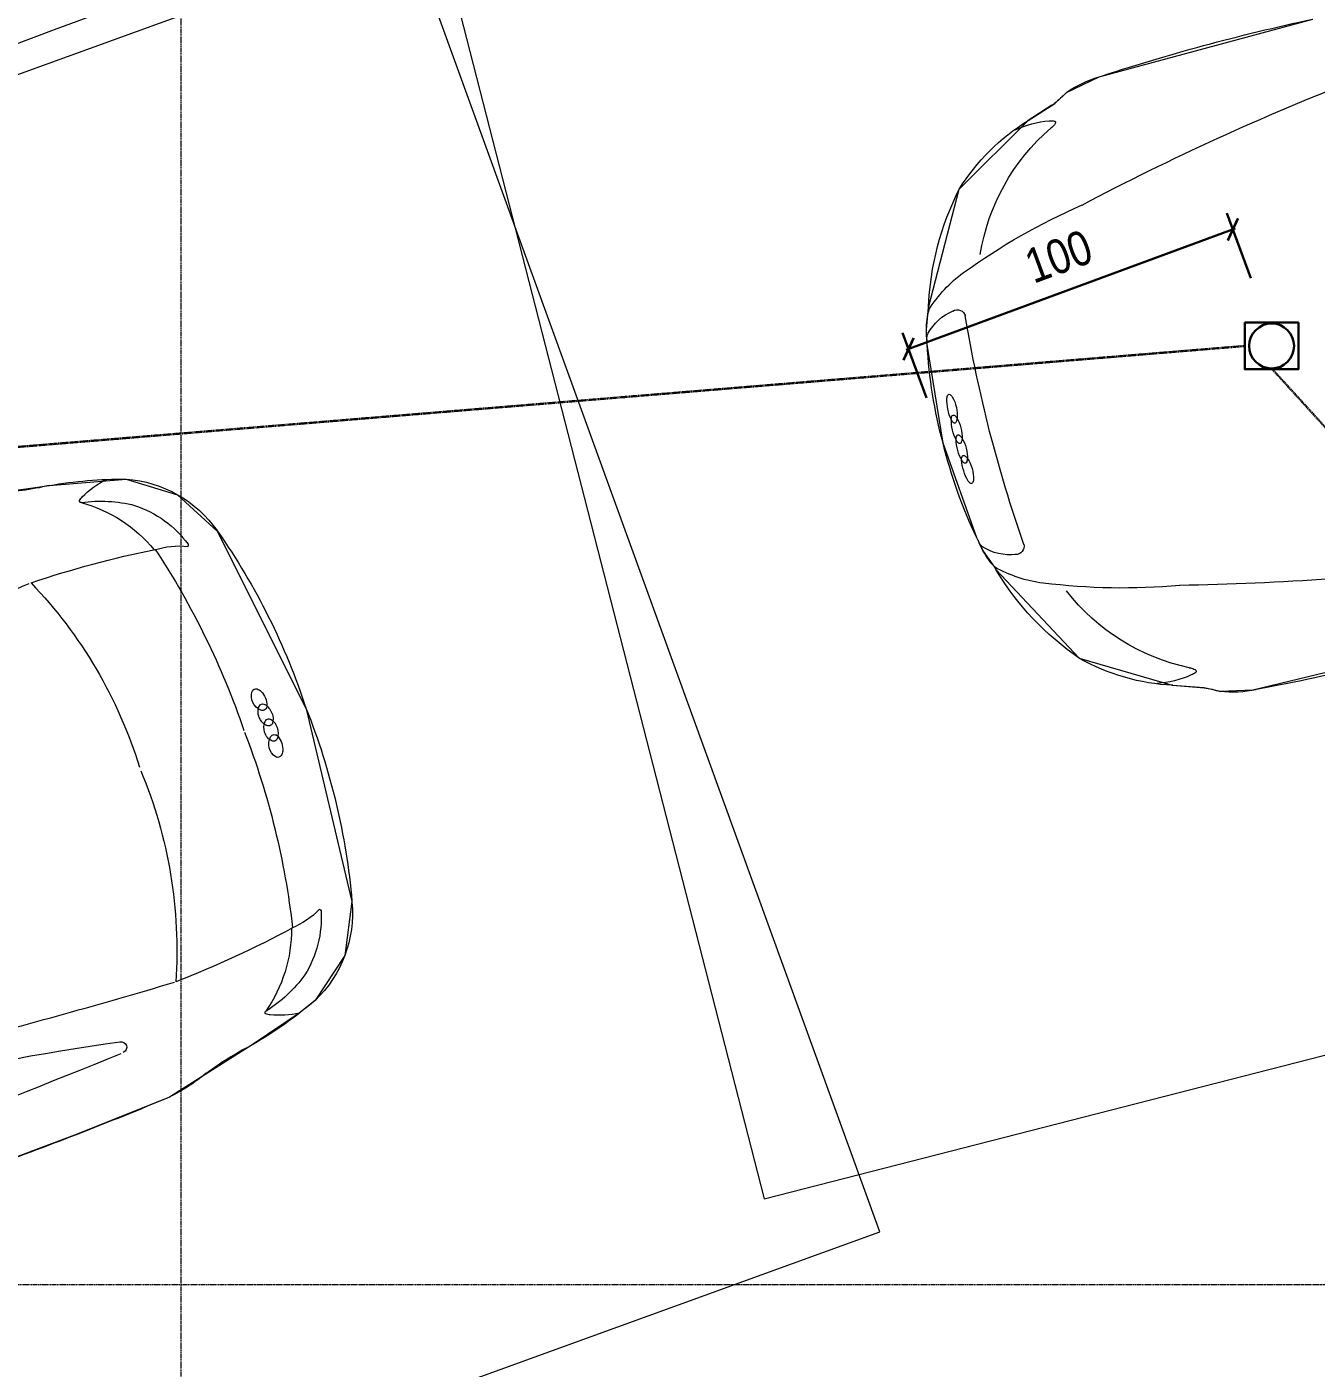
# Model space of a CAD drawing. Extents: x -1439 to 23780, y -1362 to 4476.
# Drawn here: x 8522.9 to 8895.9, y 1160.8 to 1549 of the extents above; entities that cross this region are included whole.
import ezdxf

# ---------------------------------------------------------------- set-up
doc = ezdxf.new("R2010")
doc.units = 0
doc.header["$MEASUREMENT"] = 0
for name, pattern in [('Audi$0$DASHDOT2', [0.5, 0.25, -0.125, 0, -0.125]), ('Audi$0$DOT2', [0.125, 0, -0.125]), ('Audi$0$HIDDEN', [0.375, 0.25, -0.125]), ('DASHED2', [0.375, 0.25, -0.125])]:
    doc.linetypes.add(name, pattern=pattern)
doc.layers.get('0').update_dxf_attribs({"color": 9, "lineweight": 9})
doc.layers.get('Defpoints').update_dxf_attribs({"color": 9, "lineweight": 9})
for name, color, linetype, lineweight in [('Audi$0$04', 8, 'Continuous', 9), ('Audi$0$06D', 8, 'Continuous', 9), ('Audi$0$20', 8, 'Audi$0$DOT2', 9), ('Audi$0$24', 8, 'Audi$0$DASHDOT2', 9), ('Audi$0$35', 8, 'Continuous', 9), ('E-KABLO', 7, 'Continuous', 30), ('E-KUVVET', 7, 'Continuous', 30)]:
    doc.layers.add(name, color=color, linetype=linetype, lineweight=lineweight)
doc.styles.add('MuuM_TEXT-STANDART', font='ARIALN.TTF')
doc.dimstyles.new('MuuM_DIM50', dxfattribs={"dimscale": 5, "dimtxt": 2, "dimasz": 1, "dimexe": 1, "dimexo": 1, "dimgap": 1, "dimtad": 1, "dimdec": 1, "dimrnd": 0.5, "dimdsep": 46, "dimtxsty": 'MuuM_TEXT-STANDART', "dimblk": 'ARCHTICK', "dimcen": 0, "dimdle": 0.15, "dimclrd": 256, "dimclre": 256, "dimclrt": 256, "dimadec": 0, "dimazin": 0, "dimtfac": 5, "dimtdec": 1, "dimtix": 1, "dimtmove": 2, "dimatfit": 3, "dimldrblk": 'DOT', "dimfxl": 3, "dimfxlon": 1, "dimtolj": 1, "dimlwd": -1, "dimlwe": -1, "dimarcsym": 0})

# ---------------------------------------------------------------- blocks, each defined once
blk = doc.blocks.new('Audi$0$Group-321-1')
at = {"lineweight": 0}
for points in [[(384784.8195, 69370.8587), (384784.8615, 69371.012), (384784.9078, 69371.2302), (384784.8821, 69371.3838), (384784.7923, 69371.511), (384784.3139, 69371.8312), (384783.7777, 69372.0326), (384783.6197, 69372.0318), (384783.48, 69371.9631), (384783.4374, 69371.9222), (384783.3299, 69371.7988), (384783.1493, 69371.5806), (384783.0089, 69371.3289), (384782.8745, 69371.074)], [(384781.8618, 69369.0762), (384781.5727, 69368.4935), (384781.5478, 69368.4017), (384781.5488, 69368.3546), (384781.5351, 69368.2638), (384781.5515, 69367.9843), (384781.5515, 69367.9843), (384781.749, 69367.6906), (384781.7549, 69367.6863), (384781.7923, 69367.6441), (384781.8263, 69367.6169), (384782.0711, 69367.4613), (384782.3403, 69367.353), (384782.3817, 69367.3414), (384782.4453, 69367.3332), (384782.7991, 69367.344), (384783.0363, 69367.4941), (384783.1021, 69367.5581), (384783.1403, 69367.5843), (384783.2058, 69367.6663), (384783.5053, 69368.2326)]]:
    blk.add_lwpolyline(points, dxfattribs=at)
for centre, radius, start, end in [((384783.7002, 69371.6914), 0.3498, 77.5866, 129.0276), ((384783.3657, 69370.1215), 1.955, 60.966, 77.834), ((384784.32, 69371.0452), 1.2443, 132.4655, 142.7244), ((384783.6803, 69371.6404), 0.3125, 79.0353, 114.6797), ((384783.8912, 69371.7489), 0.2436, 127.2849, 150.4821), ((384783.7369, 69371.9408), 0.00701, 14.3074, 65.7877), ((384783.7203, 69371.8273), 0.2984, 161.3049, 177.7436), ((384783.7432, 69371.5713), 0.4025, 118.72, 140.7848), ((384783.624, 69371.4545), 0.4181, 82.5082, 117.4781), ((384786.16, 69370.0997), 3.0479, 144.4513, 151.4415), ((384783.1339, 69369.6371), 2.3005, 61.7007, 76.2646), ((384783.5084, 69371.8411), 0.0862, 181.346, 189.6397), ((384783.4275, 69371.8281), 0.00442, 198.8504, 328.8627), ((384783.4781, 69370.0639), 1.955, 47.8221, 64.6901), ((384782.5383, 69372.3373), 0.9575, 316.2186, 325.7418), ((384784.1759, 69371.7659), 0.0116, 115.4859, 202.8384), ((384784.1827, 69371.7527), 0.0264, 86.2513, 116.6), ((384784.1802, 69371.7174), 0.0619, 44.0406, 86.0686), ((384784.2048, 69371.7798), 0.0437, 204.9366, 291.601), ((384784.219, 69371.7483), 0.0101, 111.9283, 196.7629), ((384784.245, 69371.7546), 0.0368, 193.5155, 249.2754), ((384784.2267, 69371.7313), 0.0287, 93.4709, 113.7003), ((384784.2157, 69371.751), 0.0129, 292.515, 43.913), ((384784.2218, 69371.692), 0.0681, 58.3409, 87.3083), ((384784.2665, 69371.7271), 0.0153, 157.3959, 204.4647), ((384784.264, 69371.7268), 0.0131, 105.2381, 152.0925), ((384784.2396, 69371.7211), 0.0339, 22.2897, 58.1662), ((384784.2684, 69371.7064), 0.0339, 67.4899, 103.3665), ((384784.2588, 69371.7295), 0.0131, 333.5636, 20.4181), ((384784.2551, 69371.6749), 0.0681, 38.3479, 67.3152), ((384784.2513, 69371.7608), 0.045, 244.6107, 282.6822), ((384784.2938, 69371.739), 0.045, 202.974, 241.0454), ((384784.2575, 69371.7317), 0.0153, 281.1914, 328.2602), ((384784.2924, 69371.7303), 0.0368, 236.3807, 292.1406), ((384784.3065, 69371.7044), 0.0129, 81.7431, 193.1412), ((384784.3363, 69371.7123), 0.0437, 194.0551, 280.7195), ((384784.3025, 69371.7054), 0.0101, 288.8932, 13.7278), ((384784.2842, 69371.7018), 0.0287, 11.9558, 32.1852), ((384784.2999, 69371.6559), 0.0619, 39.5875, 81.6156), ((384784.3272, 69371.6786), 0.0264, 9.0561, 39.4048), ((384783.6081, 69371.2726), 0.5525, 133.0237, 146.1228), ((384783.2195, 69369.5931), 2.3005, 49.3915, 63.9554), ((384784.3419, 69371.6807), 0.0116, 282.8177, 10.1702), ((384793.5272, 69365.622), 11.9668, 150.13727, 152.89723), ((384800.1056, 69364.1963), 18.1799, 156.13496, 158.24111), ((384783.405, 69370.2154), 1.343, 60.0174, 86.688), ((384784.5586, 69371.2508), 0.3498, 356.6286, 48.0695), ((384865.0479, 69325.7189), 93.6961, 150.803073, 151.627747), ((384783.2749, 69371.4236), 0.0159, 339.0039, 150.3983), ((384784.4941, 69371.4395), 0.2436, 335.1741, 358.3712), ((384784.7399, 69371.4259), 0.00701, 59.8685, 111.3487), ((384784.5288, 69371.2049), 0.3125, 10.9765, 46.6208), ((384777.8715, 69372.8535), 5.6052, 330.8944, 345.1644), ((384783.5314, 69370.1506), 1.343, 38.9682, 65.6387), ((384781.8315, 69372.3216), 3.0479, 334.2146, 341.2049), ((384784.4106, 69371.0507), 0.4181, 8.178, 43.1479), ((384784.436, 69371.2157), 0.4025, 344.8714, 6.9361), ((384783.6723, 69371.3777), 1.2443, 342.9317, 353.1906), ((384784.6574, 69371.3463), 0.2984, 307.9125, 324.3512), ((384784.8286, 69371.1089), 0.00442, 156.7934, 286.8057), ((384784.7921, 69371.1821), 0.0862, 296.0164, 304.3102), ((384785.7608, 69370.6832), 0.9575, 159.9143, 169.4376), ((384768.9056, 69380.2116), 18.1799, 327.41502, 329.52117), ((384787.0532, 69366.1374), 5.9654, 150.48594, 156.73647), ((384789.1281, 69366.4456), 7.5187, 159.68697, 166.35156), ((384781.8971, 69368.3577), 0.3521, 155.6746, 172.8272), ((384781.2507, 69368.3722), 0.2986, 356.6067, 5.6602), ((384777.1322, 69372.6032), 7.5187, 319.30457, 325.96916), ((384764.3472, 69370.8859), 17.3868, 351.32617, 351.63129), ((384781.6108, 69368.2877), 0.0411, 126.4313, 146.9765), ((384781.5894, 69368.3179), 0.00398, 74.7912, 133.7856), ((384781.5845, 69368.3135), 0.0102, 1.6376, 54.3963), ((384781.8007, 69368.141), 0.2809, 142.998, 163.907), ((384781.5006, 69368.3013), 0.0949, 358.817, 7.3839), ((384782.2012, 69368.2894), 0.6058, 179.0659, 219.4798), ((384782.1373, 69368.159), 0.6112, 170.0439, 196.5991), ((384783.574, 69367.6511), 1.8423, 162.0199, 174.3284), ((384778.0913, 69370.7376), 5.9654, 328.91966, 335.17019), ((384782.3166, 69368.2853), 0.8221, 201.4762, 226.3392), ((384782.1191, 69367.7954), 0.3803, 174.3105, 196.6697), ((384781.9405, 69367.6889), 0.1449, 160.4215, 200.1828), ((384781.8274, 69367.732), 0.0243, 63.7649, 169.9953), ((384784.0992, 69371.3805), 4.2739, 238.0489, 242.6341), ((384781.3493, 69368.793), 1.8423, 311.3278, 323.6363), ((384781.9367, 69367.8086), 0.2189, 213.4367, 228.8733), ((384782.901, 69367.8424), 0.3521, 312.8289, 329.9815), ((384781.8626, 69367.7093), 0.0958, 222.8673, 244.0075), ((384781.8298, 69367.649), 0.0272, 202.2018, 232.2843), ((384782.6953, 69368.7143), 1.3999, 231.6246, 243.5204), ((384784.0734, 69371.3937), 4.2739, 243.022, 247.6072), ((384783.2896, 69367.3257), 0.2986, 119.996, 129.0494), ((384781.9795, 69367.566), 0.00393, 106.148, 191.2356), ((384781.9926, 69367.569), 0.0174, 192.4725, 226.4338), ((384781.9842, 69367.5477), 0.0228, 79.7433, 104.6743), ((384782.0763, 69367.6572), 0.139, 226.4813, 253.2418), ((384781.9679, 69367.4673), 0.1048, 43.0274, 79.064), ((384782.0325, 69367.5354), 0.00393, 108.0079, 193.0955), ((384782.0378, 69367.5173), 0.0228, 81.6031, 106.5342), ((384782.0242, 69367.4364), 0.1048, 44.8873, 80.9239), ((384782.0223, 69367.5184), 0.0302, 24.4378, 42.4802), ((384782.6682, 69368.0497), 0.6058, 266.1764, 306.5902), ((384782.7811, 69367.6377), 0.2809, 321.7491, 342.6581), ((384783.0862, 69367.4874), 0.0949, 118.2722, 126.8391), ((384795.1854, 69355.0563), 17.3868, 134.02483, 134.32996), ((384783.0473, 69367.5626), 0.0102, 71.2598, 124.0185), ((384783.0109, 69367.569), 0.0411, 338.6796, 359.2249), ((384783.048, 69367.5692), 0.00398, 351.8705, 50.8649), ((384782.0455, 69367.5388), 0.0174, 194.3324, 228.2937), ((384782.1264, 69367.6297), 0.139, 228.3412, 255.1017), ((384782.043, 69367.5459), 0.0229, 252.8528, 277.4764), ((384782.0457, 69367.5282), 0.00493, 273.6822, 33.6822), ((384782.0856, 69367.5071), 0.00493, 90.1141, 210.1141), ((384782.1019, 69367.5147), 0.0229, 206.3199, 230.9435), ((384782.0905, 69367.4822), 0.0302, 81.316, 99.3585), ((384782.0783, 69367.4086), 0.1048, 44.7323, 80.7688), ((384782.0769, 69367.4892), 0.0302, 26.2976, 44.3401), ((384782.0999, 69367.4998), 0.00493, 275.5421, 35.5421), ((384782.7254, 69368.6988), 1.3999, 242.1358, 254.0316), ((384782.1758, 69367.6043), 0.139, 230.5544, 257.315), ((384782.0967, 69367.5174), 0.0229, 254.7126, 279.3362), ((384782.1404, 69367.4796), 0.00493, 91.9739, 211.9739), ((384782.1563, 69367.4877), 0.0229, 208.1798, 232.8034), ((384782.146, 69367.4549), 0.0302, 83.1759, 101.2183), ((384782.2273, 69367.5797), 0.139, 232.4143, 259.1748), ((384782.1491, 69367.4857), 0.0174, 257.3624, 291.3237), ((384782.1362, 69367.3809), 0.1048, 46.5921, 82.6287), ((384782.1361, 69367.4668), 0.0228, 19.1219, 44.053), ((384782.1539, 69367.4731), 0.00393, 292.5606, 17.6483), ((384782.5995, 69367.9217), 0.6112, 289.0571, 315.6122), ((384782.2044, 69367.4602), 0.0174, 259.2223, 293.1836), ((384782.1921, 69367.441), 0.0228, 20.9818, 45.9129), ((384782.2096, 69367.4478), 0.00393, 294.4205, 19.5081), ((384782.4333, 69367.421), 0.0243, 315.6609, 61.8912), ((384782.3323, 69367.4878), 0.1449, 285.4734, 325.2346), ((384782.3147, 69367.695), 0.3803, 288.9864, 311.3457), ((384782.3942, 69367.4364), 0.0958, 241.6486, 262.7889), ((384782.3644, 69367.3745), 0.0272, 253.3718, 283.4544), ((384782.5977, 69368.1411), 0.8221, 259.3169, 284.18), ((384782.4317, 69367.5545), 0.2189, 256.7829, 272.2195)]:
    blk.add_arc(centre, radius, start, end, dxfattribs=at)
blk = doc.blocks.new('Audi$0$p-audi_arac')
at = {"layer": 'Audi$0$06D', "lineweight": 0, "flags": 128}
blk.add_lwpolyline([(695.6, 0.8), (-4.4, 0.8), (-4.4, 400.8), (695.6, 400.8)], close=True, dxfattribs=at)
at = {"xscale": 99.99999999999999, "yscale": 99.99999999999999, "zscale": 99.99999999999999, "rotation": 117.1763778173342}
blk.add_blockref('Audi$0$Group-321-1', (23745751.03, -31061967.79), dxfattribs=at)
blk = doc.blocks.new('_ArchTick')
at = {"color": 0, "linetype": 'ByBlock', "const_width": 0.15}
blk.add_lwpolyline([(-0.5, -0.5), (0.5, 0.5)], dxfattribs=at)
blk = doc.blocks.new('*D613')
at = {"layer": 'Defpoints', "color": 0, "transparency": 16777216}
for p in [(8871.78, 1490.38), (8883.14, 1459.59), (8789.32, 1424.99)]:
    blk.add_point(p, dxfattribs=at)
at = {"layer": 'E-KUVVET', "transparency": 16777216}
for p, q in [((8876.97, 1476.3), (8870.05, 1495.07)), ((8777.26, 1455.52), (8872.49, 1490.64)), ((8783.15, 1441.7), (8776.23, 1460.47))]:
    blk.add_line(p, q, dxfattribs=at)
at = {"layer": 'E-KUVVET', "transparency": 16777216, "xscale": 5, "yscale": 5, "zscale": 5}
for p, rotation in [((8871.78, 1490.38), 20.24426220121664), ((8777.96, 1455.77), 200.2442622012166)]:
    blk.add_blockref('_ArchTick', p, dxfattribs=dict(at, rotation=rotation))
at = {"layer": 'E-KUVVET', "transparency": 16777216, "insert": (8821.38, 1482.56), "char_height": 10, "attachment_point": 5, "rotation": 20.2443, "style": 'MuuM_TEXT-STANDART'}
blk.add_mtext('\\A1;100', dxfattribs=at)
blk = doc.blocks.new('_Dot')
at = {"color": 0, "linetype": 'ByBlock', "lineweight": -2}
blk.add_line((-0.5, 0), (-1, 0), dxfattribs=at)
at = {"color": 0, "linetype": 'ByBlock', "const_width": 0.5}
blk.add_lwpolyline([(-0.25, 0, 1), (0.25, 0, 1)], format="xyb", close=True, dxfattribs=at)
blk = doc.blocks.new('E-YER DOSEME BUATI')
at = {"layer": 'E-KUVVET', "color": 6}
blk.add_lwpolyline([(-7.75, 6.75), (7.75, 6.75), (7.75, -6.75), (-7.75, -6.75)], close=True, dxfattribs=at)
blk.add_circle((0, 0), 6.5, dxfattribs=at)

msp = doc.modelspace()

# ---------------------------------------------------------------- linework, layer by layer
at = {"layer": 'Audi$0$20', "linetype": 'Audi$0$HIDDEN', "lineweight": 0}
for points in [[(7497.5, 1433.22, -0.101512), (9968.66, 2228.47, -0.101512)], [(7129.5, 979.76, -0.152644), (10705.5, 2076.19, -0.10573)]]:
    msp.add_lwpolyline(points, format="xyb", dxfattribs=at)
at = {"layer": 'Audi$0$24'}
for points in [[(8567.5, 195), (8567.5, 4035)], [(6827.5, 1185), (11027.5, 1185)]]:
    msp.add_lwpolyline(points, dxfattribs=at)
at = {"layer": 'Audi$0$35'}
msp.add_lwpolyline([(7909.5, 2803), (8525.5, 2803), (8525.5, 2363), (10472.5, 2363), (10472.5, 2240), (9967.4, 2240), (10004.84, 1897.89, 0.099521), (7703.07, 1167.17)], format="xyb", dxfattribs=at)
at = {"layer": 'E-KABLO', "color": 6, "linetype": 'DASHED2'}
for p, q in [((8875.24, 1456.66), (7155.49, 1315.1)), ((9161.19, 1144.67), (8882.99, 1450.16))]:
    msp.add_line(p, q, dxfattribs=at)

# ---------------------------------------------------------------- block references
at = {"layer": 'Audi$0$04', "xscale": -1}
for p, rotation in [((9410.22, 1381.79), 14.37872857701507), ((8765.79, 1197.97), 19.9319625242744)]:
    msp.add_blockref('Audi$0$p-audi_arac', p, dxfattribs=dict(at, rotation=rotation))
at = {"layer": 'E-KUVVET'}
msp.add_blockref('E-YER DOSEME BUATI', (8882.99, 1456.66), dxfattribs=at)

# ---------------------------------------------------------------- dimensions: what is measured, and where the dimension line sits
dim = msp.add_aligned_dim(p1=(8789.32, 1424.99), p2=(8883.14, 1459.59), distance=32.82, dimstyle='MuuM_DIM50', dxfattribs=at)
dim.commit()
dim.dimension.update_dxf_attribs({"geometry": '*D613', "text_midpoint": (8821.38, 1482.56)})

doc.saveas('drawing.dxf')
